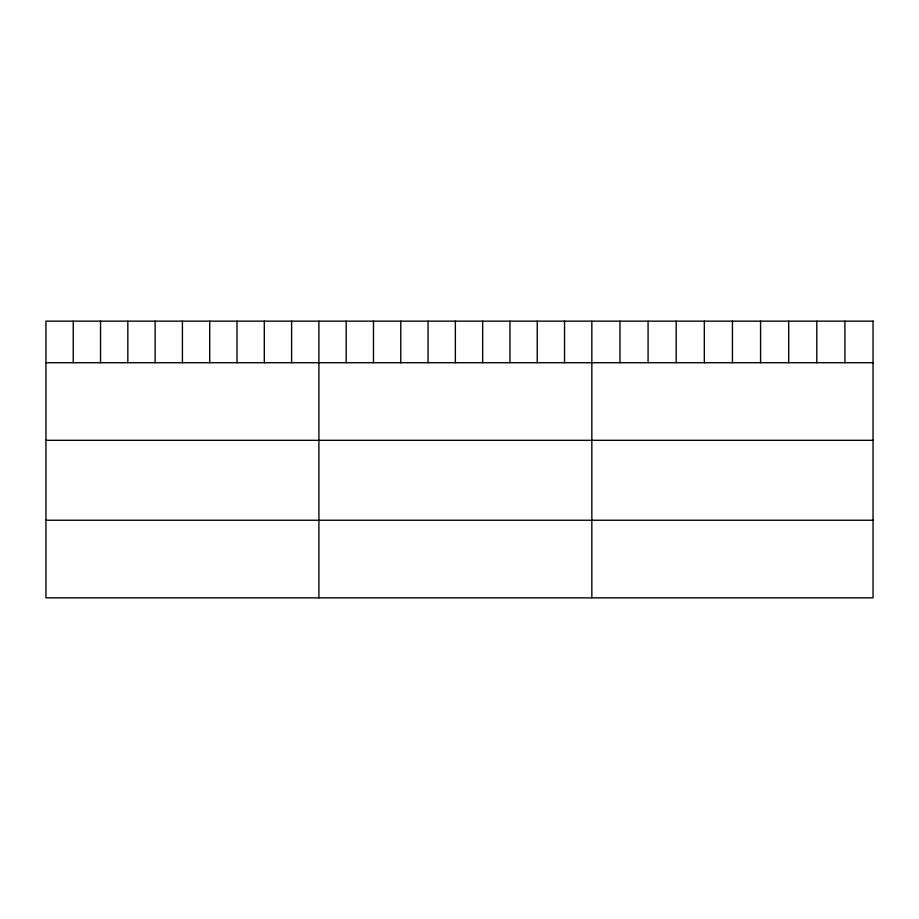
<?xml version="1.0" encoding="UTF-8"?>
<svg xmlns="http://www.w3.org/2000/svg" width="919" height="919" viewBox="0 0 919 919"><rect width="100%" height="100%" fill="white"/><g stroke="black" fill="none" stroke-linecap="round" stroke-linejoin="round"><path stroke-width="1.38" d="M45.95 362.718L873.05 362.718M45.95 440.316L873.05 440.316M45.95 520.246L873.05 520.246M844.929 321.156L844.929 362.718M816.807 321.156L816.807 362.718M788.686 321.156L788.686 362.718M760.564 321.156L760.564 362.718M732.443 321.156L732.443 362.718M704.322 321.156L704.322 362.718M676.2 321.156L676.2 362.718M648.079 321.156L648.079 362.718M619.957 321.156L619.957 362.718M591.836 321.156L591.836 597.844M564.542 321.156L564.542 362.718M537.247 321.156L537.247 362.718M509.953 321.156L509.953 362.718M482.659 321.156L482.659 362.718M455.364 321.156L455.364 362.718M428.07 321.156L428.07 362.718M400.776 321.156L400.776 362.718M373.482 321.156L373.482 362.718M346.187 321.156L346.187 362.718M318.893 321.156L318.893 597.844M291.599 321.156L291.599 362.718M264.304 321.156L264.304 362.718M237.01 321.156L237.01 362.718M209.716 321.156L209.716 362.718M182.422 321.156L182.422 362.718M155.127 321.156L155.127 362.718M127.833 321.156L127.833 362.718M100.539 321.156L100.539 362.718M73.244 321.156L73.244 362.718M873.05 321.156L45.95 321.156L45.95 597.844L873.05 597.844L873.05 321.156"/></g></svg>
